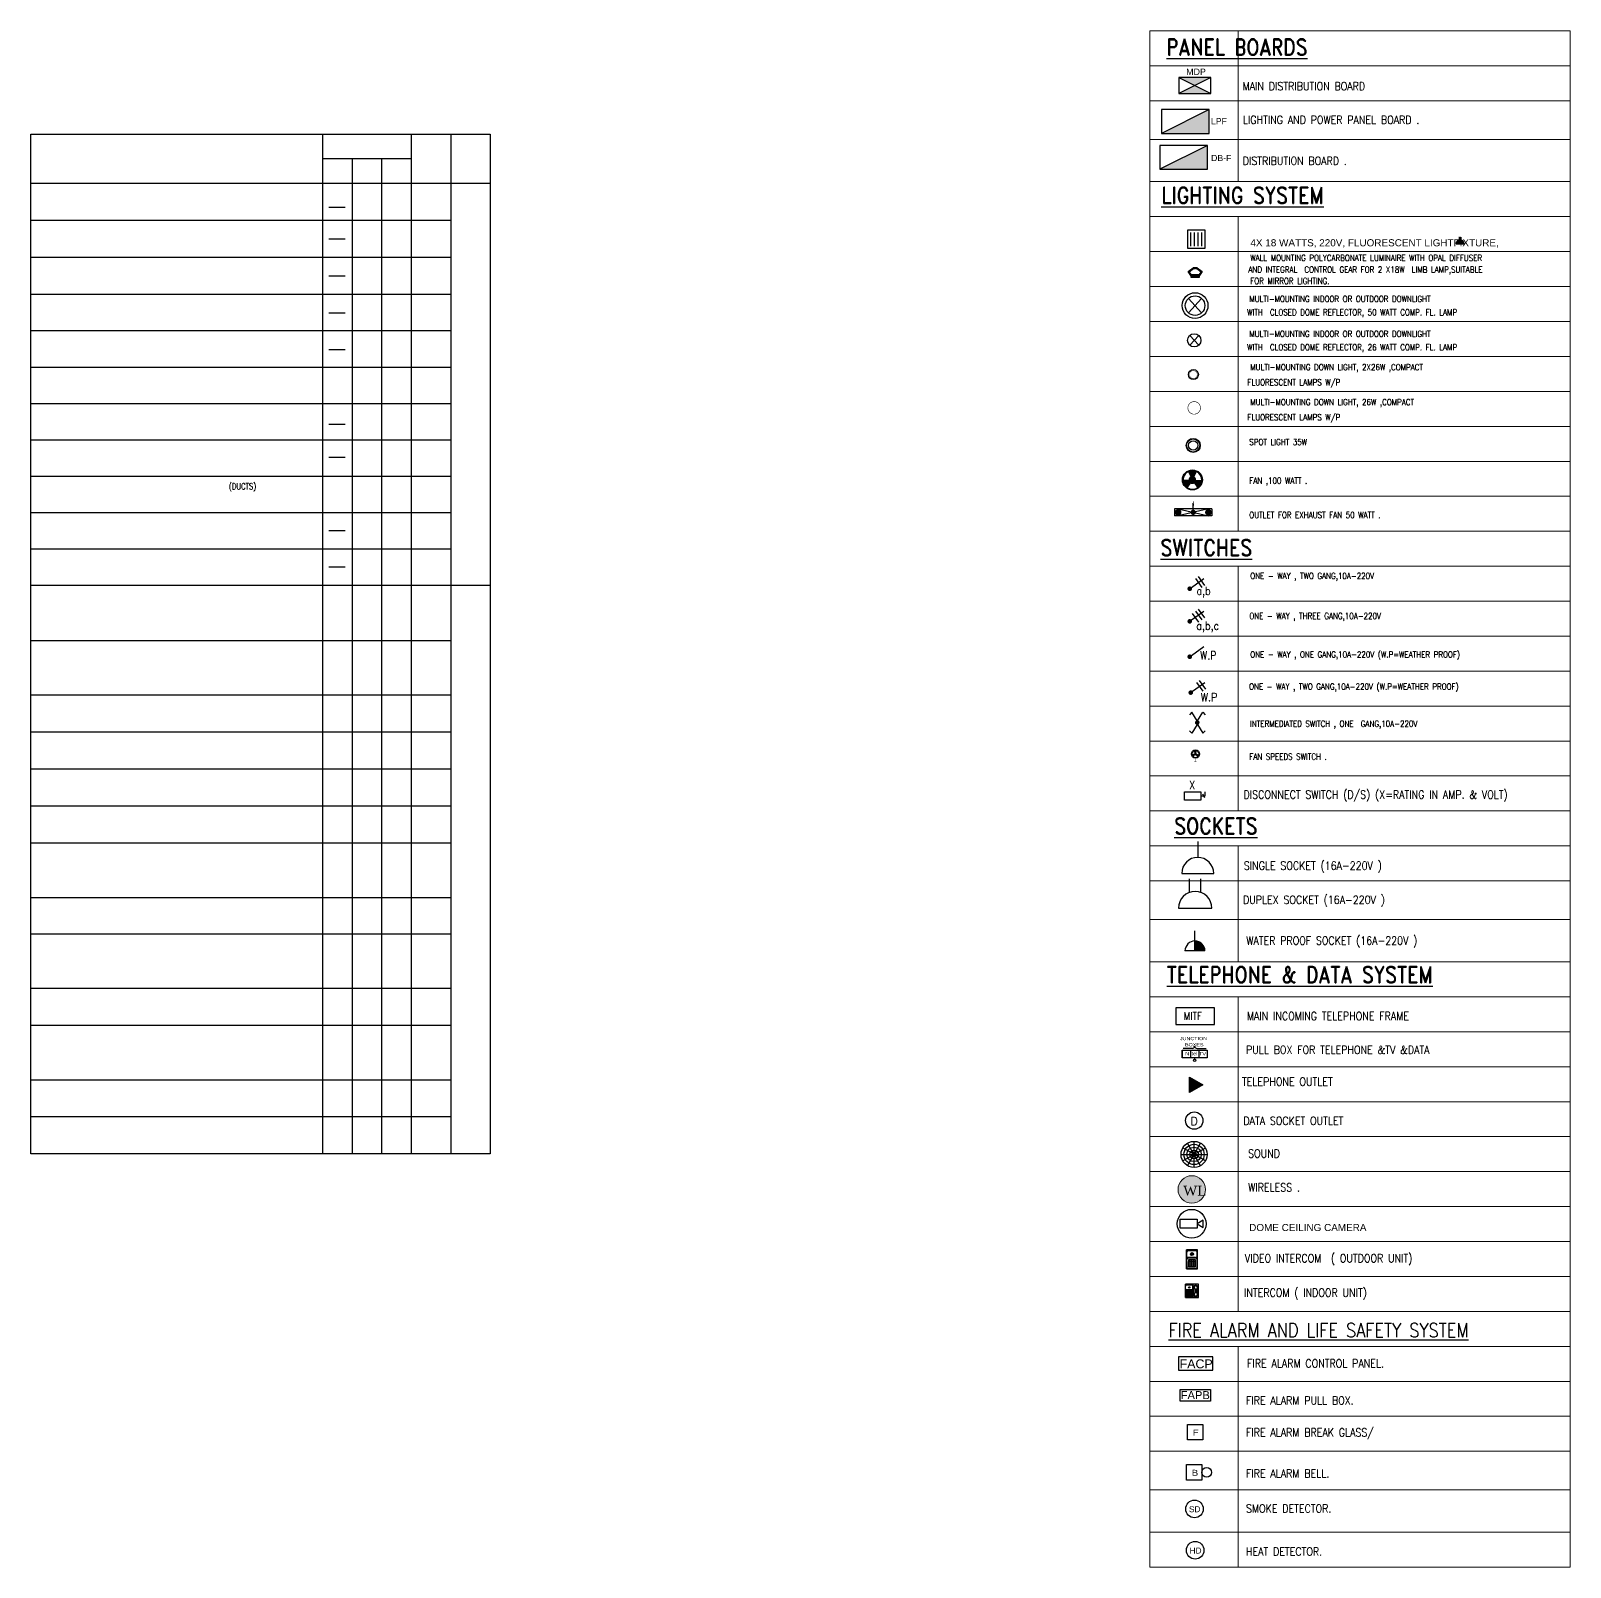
# Model space of a CAD drawing. Extents: x -1 to 151, y 0 to 83.
# Drawn here: x 99.5 to 151.3, y 31.6 to 83.4 of the extents above; entities that cross this region are included whole.
import ezdxf
from ezdxf.enums import TextEntityAlignment as Align

# ---------------------------------------------------------------- set-up
doc = ezdxf.new("R2010")
doc.units = 0
doc.header["$LTSCALE"] = 0.8
doc.header["$MEASUREMENT"] = 0
for name, pattern in [('00 Col & Axsis$0$DASHDOT', [1, 0.5, -0.25, 0, -0.25]), ('DASHED2', [0.15, 0.1, -0.05]), ('HIDDEN', [0.375, 0.25, -0.125]), ('HIDDEN2', [0.1875, 0.125, -0.0625])]:
    doc.linetypes.add(name, pattern=pattern)
doc.layers.get('0').update_dxf_attribs({"linetype": 'CONTINUOUS', "lineweight": 20})
for name, color, linetype in [('-BORDOUT', 3, 'CONTINUOUS'), ('2COL', 1, 'CONTINUOUS'), ('33', 50, 'CONTINUOUS'), ('3PC', 4, 'CONTINUOUS'), ('A-DIM', 1, 'CONTINUOUS'), ('CCTV', 3, 'CONTINUOUS'), ('DOOR-BELL', 4, 'CONTINUOUS'), ('E LIGHT', 4, 'CONTINUOUS'), ('E-COMM-WALL', 232, 'CONTINUOUS'), ('E-FIRE-PANL', 6, 'CONTINUOUS'), ('E-FIRE-WALL', 204, 'CONTINUOUS'), ('E-LITE-SWCH', 140, 'CONTINUOUS'), ('E-POWR-WALL', 232, 'CONTINUOUS'), ('E-TEXT', 140, 'CONTINUOUS'), ('E-TEXT1', 3, 'CONTINUOUS'), ('E-W-LIGHT', 3, 'CONTINUOUS'), ('elect.air condition', 172, 'CONTINUOUS'), ('elect.sound', 130, 'DASHED2'), ('EPOWER', 4, 'CONTINUOUS'), ('ETEXT', 2, 'CONTINUOUS'), ('FAS', 4, 'CONTINUOUS'), ('P', 3, 'HIDDEN'), ('POWER', 2, 'CONTINUOUS'), ('sec. dimension', 14, 'CONTINUOUS'), ('switch con.', 2, 'DASHED2'), ('TEL', 4, 'CONTINUOUS'), ('V-INTER', 4, 'CONTINUOUS')]:
    doc.layers.add(name, color=color, linetype=linetype)
for name, color, linetype, lineweight in [('00 Col & Axsis$0$1-AXIS', 2, '00 Col & Axsis$0$DASHDOT', 20), ('E-POWR-FTNG', 6, 'CONTINUOUS', 30), ('E_connection', 2, 'CONTINUOUS', 20), ('E_lighting', 5, 'CONTINUOUS', 25), ('T-TELE-FTNG', 116, 'CONTINUOUS', 20)]:
    doc.layers.add(name, color=color, linetype=linetype, lineweight=lineweight)
doc.layers.get('sec. dimension').off()
doc.styles.add('AUC-2-5', font='romans.shx', dxfattribs={"width": 0.85})
doc.styles.add('AUC-5-0', font='romand.shx', dxfattribs={"width": 0.85})
doc.styles.add('E-LIGHT-TYPE', font='simplex.shx')
doc.styles.add('ROMANC', font='romanc.shx')
doc.styles.add('ROMAND', font='romand', dxfattribs={"height": 0.08})
doc.styles.add('ROMANS', font='arial.ttf', dxfattribs={"width": 1.15, "height": 0.2})
doc.styles.get("Standard").update_dxf_attribs({"font": 'ITALICT.SHX', "height": 0.15})

# ---------------------------------------------------------------- blocks, each defined once
blk = doc.blocks.new('A$C6D873036')
at = {"layer": '2COL'}
for p, q in [((0, 57.275), (25.808, 57.275)), ((0, 0), (0, 57.275)), ((16.386, 57.275), (16.386, 0)), ((21.374, 57.275), (21.374, 0)), ((23.591, 57.275), (23.591, 0)), ((25.808, 57.275), (25.808, 0)), ((21.374, 55.889), (16.386, 55.889)), ((18.048, 55.889), (18.048, 0)), ((19.711, 55.889), (19.711, 0)), ((25.808, 54.503), (0, 54.503)), ((23.591, 52.432), (0, 52.432)), ((23.591, 50.353), (0, 50.353)), ((23.591, 48.275), (0, 48.275)), ((23.591, 46.226), (0, 46.226)), ((23.591, 44.177), (0, 44.177)), ((23.591, 42.129), (0, 42.129)), ((23.591, 40.089), (0, 40.089)), ((23.591, 38.049), (0, 38.049)), ((23.591, 36.009), (0, 36.009)), ((23.591, 33.969), (0, 33.969)), ((25.808, 31.929), (0, 31.929)), ((23.591, 31.929), (0, 31.929)), ((23.591, 28.807), (0, 28.807)), ((23.591, 25.772), (0, 25.772)), ((23.591, 23.693), (0, 23.693)), ((23.591, 21.615), (0, 21.615)), ((23.591, 19.536), (0, 19.536)), ((23.591, 17.458), (0, 17.458)), ((23.591, 14.379), (0, 14.379)), ((23.591, 12.339), (0, 12.339)), ((23.591, 9.28), (0, 9.28)), ((23.591, 7.21), (0, 7.21)), ((23.591, 4.14), (0, 4.14)), ((23.591, 2.07), (0, 2.07)), ((25.808, 0), (0, 0))]:
    blk.add_line(p, q, dxfattribs=at)
at = {"layer": '3PC', "color": 4}
for p, q in [((17.665, 53.157), (16.747, 53.157)), ((17.665, 51.368), (16.747, 51.368)), ((17.665, 49.289), (16.747, 49.289)), ((17.665, 47.211), (16.747, 47.211)), ((17.665, 45.162), (16.747, 45.162)), ((17.665, 40.966), (16.747, 40.966)), ((17.665, 39.116), (16.747, 39.116)), ((17.665, 35.002), (16.747, 35.002)), ((17.665, 32.962), (16.747, 32.962))]:
    blk.add_line(p, q, dxfattribs=at)
at = {"layer": '-BORDOUT', "style": 'ROMANC', "width": 0.8}
blk.add_text('(DUCTS)', height=0.35, dxfattribs=at).set_placement((11.13, 37.319))
blk = doc.blocks.new('RT')
at = {"layer": 'E LIGHT', "color": 4}
for p, q in [((2521.247, 739.05), (2521.408, 738.869)), ((2521.408, 739.05), (2521.247, 738.869))]:
    blk.add_line(p, q, dxfattribs=at)
blk.add_circle((2521.328, 738.96), 0.16, dxfattribs=at)
at = {"layer": 'E LIGHT', "color": 1}
blk.add_circle((2521.328, 738.96), 0.121, dxfattribs=at)
blk.add_circle((2521.328, 738.96), 0.121, dxfattribs=at)
blk.add_circle((2521.328, 738.96), 0.121, dxfattribs=at)
blk.add_circle((2521.328, 738.96), 0.121, dxfattribs=at)
blk = doc.blocks.new('H1')
at = {"layer": 'E LIGHT'}
h = blk.add_hatch(dxfattribs=at)
h.set_pattern_fill('DOTS', color=256, scale=0.189, angle=270, style=0)
h.set_pattern_definition([(270, (-186.485122, 87.888387), (0.0118125, -0.00590625), [0, -0.0118125])])
h.paths.add_polyline_path([(-0.054, 0.261), (0.056, 0.261), (0.198, 0.158), (0.123, 0.046), (-0.12, 0.046), (-0.195, 0.158)])
h.paths.add_polyline_path([(-0.048, 0.242), (0.05, 0.242), (0.175, 0.151), (0.109, 0.065), (-0.106, 0.065), (-0.173, 0.151)], flags=16)
h = blk.add_hatch(dxfattribs=at)
h.set_pattern_fill('ANSI31', color=256, scale=0.0945, angle=270, style=0)
h.set_pattern_definition([(315, (-186.485122, 87.888387), (0.00835269885, 0.00835269885), [])])
h.paths.add_polyline_path([(-0.123, 0.046), (-0.123, 0), (0.123, 0), (0.123, 0.046)])
at = {"layer": 'E LIGHT', "color": 2}
blk.add_line((-0.054, 0.261), (0.056, 0.261), dxfattribs=at)
at = {"layer": 'E LIGHT', "color": 3}
blk.add_line((-0.048, 0.242), (0.05, 0.242), dxfattribs=at)
at = {"layer": 'E LIGHT', "color": 2}
blk.add_lwpolyline([(-0.054, 0.261), (-0.195, 0.158), (-0.12, 0.046), (0.123, 0.046), (0.198, 0.158), (0.056, 0.261)], dxfattribs=at)
at = {"layer": 'E LIGHT', "color": 3}
blk.add_lwpolyline([(-0.048, 0.242), (-0.173, 0.151), (-0.106, 0.065), (0.109, 0.065), (0.175, 0.151), (0.05, 0.242)], dxfattribs=at)
at = {"layer": 'E LIGHT', "color": 1}
blk.add_lwpolyline([(0.123, 0.046), (0.123, 0), (-0.123, 0), (-0.123, 0.046)], close=True, dxfattribs=at)
blk = doc.blocks.new('A$C04705A48')
at = {"layer": 'E LIGHT', "color": 5, "const_width": 0.00689}
blk.add_lwpolyline([(0.18, 0.101, 1), (0.022, 0.101, 1)], format="xyb", close=True, dxfattribs=at)
at = {"layer": 'E LIGHT', "color": 4}
blk.add_circle((0.102, 0.102), 0.102, dxfattribs=at)
blk = doc.blocks.new('DB')
at = {"layer": 'EPOWER'}
blk.add_hatch(color=1, dxfattribs=at).paths.add_polyline_path([(0.47, 0.235), (-0.47, -0.235), (0.47, -0.235)])
for p, q in [((-0.47, 0.235), (-0.47, -0.235)), ((0.47, 0.235), (-0.47, 0.235)), ((0.47, -0.235), (0.47, 0.235)), ((-0.47, -0.235), (0.47, -0.235))]:
    blk.add_line(p, q, dxfattribs=at)
at = {"layer": 'EPOWER', "color": 1}
blk.add_line((0.47, 0.235), (-0.47, -0.235), dxfattribs=at)
blk = doc.blocks.new('MDB')
at = {"layer": 'EPOWER'}
h = blk.add_hatch(color=1, dxfattribs=at)
h.paths.add_polyline_path([(0, 0), (-0.47, -0.235), (0.47, -0.235)])
h.paths.add_polyline_path([(0.47, 0.235), (-0.47, 0.235), (0, 0)])
for p, q in [((0.47, 0.235), (-0.47, 0.235)), ((-0.47, 0.235), (-0.47, -0.235)), ((0.47, -0.235), (0.47, 0.235)), ((-0.47, -0.235), (0.47, -0.235))]:
    blk.add_line(p, q, dxfattribs=at)
at = {"layer": 'EPOWER', "color": 1}
for p, q in [((0.47, 0.235), (-0.47, -0.235)), ((-0.47, 0.235), (0.47, -0.235))]:
    blk.add_line(p, q, dxfattribs=at)
blk = doc.blocks.new('SPOT 2')
at = {"layer": 'E_lighting'}
for radius in [135, 126]:
    blk.add_circle((1376148, -409728), radius, dxfattribs=at)
at = {"layer": 'E_lighting', "color": 1}
blk.add_circle((1376148, -409728), 90, dxfattribs=at)
blk = doc.blocks.new('1W-2G')
at = {"ltscale": 850}
for p, q in [((22, 52), (171, 388)), ((-4, 286), (242, 179)), ((29, 361), (274, 254))]:
    blk.add_line(p, q, dxfattribs=at)
at = {"const_width": 56.3}
blk.add_lwpolyline([(-28, 0, 1), (28, 0, 1)], format="xyb", close=True, dxfattribs=at)
at = {"ltscale": 850, "style": 'E-LIGHT-TYPE'}
blk.add_attdef('CONNECT', (241, -82), '', height=200, dxfattribs=at)
blk = doc.blocks.new('1W-1G')
at = {"ltscale": 850}
blk.add_line((22, 52), (171, 388), dxfattribs=at)
at = {"const_width": 56.3}
blk.add_lwpolyline([(-28, 0, 1), (28, 0, 1)], format="xyb", close=True, dxfattribs=at)
at = {"ltscale": 850, "style": 'E-LIGHT-TYPE'}
blk.add_attdef('TYPE', (268, 81), '', height=200, dxfattribs=at)
blk = doc.blocks.new('sdv')
at = {"layer": 'E-LITE-SWCH', "ltscale": 850}
h = blk.add_hatch(color=256, dxfattribs=at)
edge = h.paths.add_edge_path()
edge.add_ellipse((0, 0), major_axis=(0.0301, -0.0301), ratio=1, start_angle=88.362, end_angle=268.362)
edge.add_ellipse((0, 0), major_axis=(0.0301, -0.0301), ratio=1, start_angle=268.362, end_angle=448.362)
for p, q in [((-0.13, 0.251), (-0.19, 0.193)), ((-0.006, 0.042), (-0.13, 0.251)), ((0.006, 0.042), (0.13, 0.251)), ((0.13, 0.251), (0.19, 0.193)), ((-0.13, -0.251), (-0.19, -0.193)), ((-0.006, -0.042), (-0.13, -0.251)), ((0.006, -0.042), (0.13, -0.251)), ((0.13, -0.251), (0.19, -0.193))]:
    blk.add_line(p, q, dxfattribs=at)
for start_param, end_param in [(1.542208, 4.683801), (4.683801, 7.825394)]:
    blk.add_ellipse((0, 0), major_axis=(0.0301, -0.0301), ratio=1, start_param=start_param, end_param=end_param, dxfattribs=at)
blk = doc.blocks.new('*X1425')
at = {"color": 0}
for p, q in [((38182, 41668), (38381, 41867)), ((38182, 41675), (38373, 41867)), ((38183, 41683), (38366, 41866)), ((38183, 41691), (38358, 41865)), ((38184, 41699), (38350, 41864)), ((38186, 41707), (38341, 41862)), ((38188, 41667), (38388, 41867)), ((38188, 41717), (38332, 41860)), ((38191, 41727), (38322, 41858)), ((38195, 41667), (38394, 41866)), ((38195, 41737), (38311, 41854)), ((38200, 41750), (38299, 41849)), ((38202, 41667), (38401, 41866)), ((38207, 41764), (38285, 41842)), ((38209, 41667), (38407, 41865)), ((38216, 41667), (38413, 41864)), ((38219, 41783), (38266, 41829)), ((38223, 41667), (38420, 41863)), ((38230, 41667), (38425, 41862)), ((38237, 41667), (38431, 41861)), ((38244, 41667), (38437, 41859)), ((38251, 41667), (38442, 41857)), ((38258, 41667), (38447, 41856)), ((38266, 41667), (38453, 41854)), ((38273, 41667), (38458, 41852)), ((38280, 41667), (38463, 41850)), ((38287, 41667), (38467, 41847)), ((38294, 41667), (38472, 41845)), ((38301, 41667), (38477, 41843)), ((38308, 41667), (38481, 41840)), ((38315, 41667), (38486, 41838)), ((38322, 41667), (38490, 41835)), ((38329, 41667), (38494, 41832)), ((38336, 41667), (38499, 41829)), ((38343, 41667), (38503, 41826)), ((38350, 41667), (38507, 41823)), ((38357, 41667), (38511, 41820)), ((38364, 41667), (38514, 41817)), ((38372, 41667), (38518, 41813)), ((38379, 41667), (38522, 41810)), ((38386, 41667), (38525, 41806)), ((38393, 41667), (38529, 41803)), ((38400, 41667), (38532, 41799)), ((38407, 41667), (38535, 41795)), ((38414, 41667), (38538, 41791)), ((38421, 41667), (38542, 41787)), ((38428, 41667), (38545, 41783)), ((38435, 41667), (38547, 41779)), ((38442, 41667), (38550, 41775)), ((38449, 41667), (38553, 41770)), ((38456, 41667), (38556, 41766)), ((38463, 41667), (38558, 41761)), ((38471, 41667), (38561, 41757)), ((38478, 41667), (38563, 41752)), ((38485, 41667), (38565, 41747)), ((38492, 41667), (38567, 41742)), ((38499, 41667), (38569, 41737)), ((38506, 41667), (38571, 41732)), ((38513, 41667), (38573, 41726)), ((38520, 41667), (38574, 41721)), ((38527, 41667), (38576, 41715)), ((38534, 41667), (38577, 41710)), ((38541, 41667), (38578, 41704)), ((38548, 41667), (38579, 41698)), ((38555, 41667), (38580, 41692)), ((38562, 41667), (38581, 41685)), ((38570, 41667), (38582, 41679)), ((38577, 41667), (38582, 41672))]:
    blk.add_line(p, q, dxfattribs=at)
blk = doc.blocks.new('tg56')
at = {"layer": 'E LIGHT', "color": 3, "ltscale": 0.001}
for p, q in [((117.172, 228.7), (116.574, 228.7)), ((116.574, 228.7), (116.574, 228.101)), ((117.172, 228.101), (117.172, 228.7)), ((116.574, 228.101), (117.172, 228.101))]:
    blk.add_line(p, q, dxfattribs=at)
at = {"layer": 'E LIGHT', "color": 3}
for p, q in [((116.693, 228.171), (116.693, 228.629)), ((116.813, 228.171), (116.813, 228.629)), ((116.933, 228.171), (116.933, 228.629)), ((117.052, 228.171), (117.052, 228.629))]:
    blk.add_line(p, q, dxfattribs=at)
blk = doc.blocks.new('elect. fan output with gnsh')
at = {"layer": 'elect.air condition'}
h = blk.add_hatch(color=256, dxfattribs=at)
h.paths.add_polyline_path([(62.545, -521.574, 1), (63.219, -521.574, 1)])
h.paths.add_polyline_path([(62.749, -521.29, -0.009232), (62.767, -521.282, -65.303634)], flags=16)
h.paths.add_polyline_path([(62.76, -521.312), (62.835, -521.474, 0.315299), (62.772, -521.584), (62.594, -521.599, -0.041516), (62.599, -521.599), (62.772, -521.584, -0.315299), (62.835, -521.474), (62.762, -521.317, -0.041516)], flags=0)
h.paths.add_polyline_path([(63.004, -521.312, -0.041516), (63.002, -521.317), (62.928, -521.474, -0.315299), (62.992, -521.584), (63.165, -521.599, -0.041516), (63.169, -521.599), (62.992, -521.584, 0.315299), (62.928, -521.474)], flags=0)
h.paths.add_polyline_path([(62.818, -521.665, 0.315299), (62.945, -521.665), (63.047, -521.811, -0.041516), (63.045, -521.807), (62.945, -521.665, -0.315299), (62.818, -521.665), (62.719, -521.807, -0.041516), (62.716, -521.811)], flags=0)
blk.add_hatch(color=256, dxfattribs=at).paths.add_polyline_path([(62.772, -521.584), (62.594, -521.599, 0.298511), (62.571, -521.621, 0.189773), (62.686, -521.82, 0.298511), (62.716, -521.811), (62.818, -521.665, 0.315299), (62.945, -521.665), (63.047, -521.811, 0.298511), (63.077, -521.82, 0.189773), (63.192, -521.621, 0.298511), (63.169, -521.599), (62.992, -521.584, 0.315299), (62.928, -521.474), (63.004, -521.312, 0.298511), (62.997, -521.282, 0.189773), (62.767, -521.282, 0.298511), (62.76, -521.312), (62.835, -521.474, 0.315299)])
for p, q in [((62.835, -521.474), (62.76, -521.312)), ((62.928, -521.474), (63.004, -521.312)), ((62.772, -521.584), (62.594, -521.599)), ((62.818, -521.665), (62.716, -521.811)), ((62.945, -521.665), (63.047, -521.811)), ((62.992, -521.584), (63.169, -521.599))]:
    blk.add_line(p, q, dxfattribs=at)
blk.add_circle((62.882, -521.574), 0.337, dxfattribs=at)
for centre, radius, start, end in [((62.882, -521.574), 0.314, 115, 111.4908), ((62.963, -521.764), 0.521, 112.1875, 114.3033), ((62.786, -521.303), 0.0285, 133.7615, 209.7546), ((62.882, -521.574), 0.11, 115, 185), ((62.882, -521.574), 0.11, 355, 65), ((62.977, -521.303), 0.0285, 330.2454, 46.2385), ((62.599, -521.627), 0.0285, 90.2454, 166.2385), ((62.694, -521.792), 0.0285, 253.7615, 329.7546), ((62.882, -521.574), 0.11, 235, 305), ((63.069, -521.792), 0.0285, 210.2454, 286.2385), ((63.165, -521.627), 0.0285, 13.7615, 89.7546)]:
    blk.add_arc(centre, radius, start, end, dxfattribs=at)
blk = doc.blocks.new('elect. fan box')
at = {"layer": 'elect.air condition'}
h = blk.add_hatch(color=256, dxfattribs=at)
h.paths.add_polyline_path([(63.023, -533.133, 1), (62.74, -533.133, 1)])
h.paths.add_polyline_path([(62.899, -533.151), (62.967, -533.222, -0.40192), (62.796, -533.222), (62.864, -533.151, 0.40192)], flags=16)
h.paths.add_polyline_path([(62.906, -533.139, 0.40192), (62.889, -533.109), (62.916, -533.014, -0.40192), (63.002, -533.162)], flags=16)
h.paths.add_polyline_path([(62.857, -533.139), (62.761, -533.162, -0.40192), (62.847, -533.014), (62.875, -533.109, 0.40192)], flags=16)
for p, q in [((62.857, -533.139), (62.761, -533.162)), ((62.864, -533.151), (62.796, -533.222)), ((62.875, -533.109), (62.847, -533.014)), ((62.889, -533.109), (62.916, -533.014)), ((62.899, -533.151), (62.967, -533.222)), ((62.906, -533.139), (63.002, -533.162))]:
    blk.add_line(p, q, dxfattribs=at)
at = {"layer": 'elect.air condition', "linetype": 'Continuous', "ltscale": 0.02, "const_width": 0.01}
for points in [[(62.836, -533.405), (62.92, -533.405)], [(62.881, -533.267), (62.882, -533.405)]]:
    blk.add_lwpolyline(points, dxfattribs=at)
at = {"layer": 'elect.air condition'}
blk.add_circle((62.882, -533.133), 0.141, dxfattribs=at)
for radius, start, end in [(0.124, 106.2076, 193.7924), (0.025, 106.2076, 193.7924), (0.025, 226.2076, 313.7924), (0.025, 346.2076, 73.7924), (0.124, 346.2076, 73.7924), (0.124, 226.2076, 313.7924)]:
    blk.add_arc((62.882, -533.133), radius, start, end, dxfattribs=at)
blk = doc.blocks.new('FN2')
at = {"layer": 'E-W-LIGHT', "color": 0}
for p, q in [((-300, 55), (-300, -55)), ((300, 55), (-300, 55)), ((-242, 55), (242, -55)), ((242, 55), (-242, -55)), ((0, -57), (0, 149)), ((300, 55), (300, -55)), ((300, -55), (-300, -55))]:
    blk.add_line(p, q, dxfattribs=at)
for points, const_width in [([(-216, 0, -1), (-269, 0, -1)], 53.1), ([(-21, 0, 1), (21, 0, 1)], 42.5), ([(216, 0, 1), (269, 0, 1)], 53.1)]:
    blk.add_lwpolyline(points, format="xyb", close=True, dxfattribs=dict(at, const_width=const_width))
blk.add_lwpolyline([(0, 192, 0, 29.5, 0), (0, 106, 29.5, 29.5, 0)], format="xyseb", dxfattribs=at)
blk = doc.blocks.new('DS')
at = {"layer": 'E-POWR-FTNG', "ltscale": 850}
for p, q in [((-2.5, 0), (-2.5, 2.5)), ((-2.5, 2.5), (2.5, 2.5)), ((2.5, 0), (-2.5, 0)), ((2.5, 2.5), (2.5, 0)), ((2.5, 1.25), (3.84, 1.25)), ((3.84, 1.25), (3.84, 2.5))]:
    blk.add_line(p, q, dxfattribs=at)
at = {"layer": 'E-POWR-FTNG'}
blk.add_line((3.76, 0.66), (3.05, 1.84), dxfattribs=at)
blk = doc.blocks.new('DPD')
at = {"layer": 'E-POWR-FTNG', "ltscale": 850}
for p, q in [((-3.06, 8.46), (-3.06, 15.75)), ((3.06, 8.46), (3.06, 15.75)), ((-9, 0), (9, 0))]:
    blk.add_line(p, q, dxfattribs=at)
blk.add_arc((0, 0), 9, 0, 180, dxfattribs=at)
blk = doc.blocks.new('d')
at = {"layer": 'P', "color": 6, "linetype": 'Continuous'}
for p, q in [((-1196.094, -860.897), (-1196.094, -860.321)), ((-1195.808, -860.897), (-1196.381, -860.897)), ((-1195.975, -860.636), (-1196.094, -860.636)), ((-1195.933, -860.66), (-1196.094, -860.66)), ((-1195.898, -860.688), (-1196.094, -860.688)), ((-1195.875, -860.712), (-1196.094, -860.712)), ((-1195.854, -860.74), (-1196.094, -860.74)), ((-1195.84, -860.764), (-1196.094, -860.764)), ((-1195.828, -860.792), (-1196.094, -860.792)), ((-1195.819, -860.816), (-1196.094, -860.816)), ((-1195.808, -860.845), (-1196.094, -860.845)), ((-1195.808, -860.868), (-1196.094, -860.868)), ((-1196.087, -860.894), (-1196.087, -860.894))]:
    blk.add_line(p, q, dxfattribs=at)
blk.add_arc((-1196.094, -860.897), 0.286, 0, 180, dxfattribs=at)
blk = doc.blocks.new('junction boxs')
at = {"layer": 'EPOWER', "color": 1}
for points in [[(-0.08, 0.056), (-0.398, 0.056)], [(0.082, 0.058), (0.401, 0.058)]]:
    blk.add_lwpolyline(points, dxfattribs=at)
for centre, start, end in [((-0.081, 0.137), 270.5845, 0.5845), ((0.081, 0.139), 180.5845, 270.5845)]:
    blk.add_arc(centre, 0.081, start, end, dxfattribs=at)
at = {"layer": 'TEL'}
for p, q in [((-0.429, 0.003), (-0.428, -0.265)), ((-0.429, 0.002), (-0.428, -0.266))]:
    blk.add_line(p, q, dxfattribs=at)
blk.add_lwpolyline([(-0.429, 0), (0.429, 0), (0.429, -0.266), (-0.429, -0.266)], close=True, dxfattribs=at)
for points in [[(-0.141, 0), (-0.141, -0.266)], [(0.144, 0), (0.144, -0.266)]]:
    blk.add_lwpolyline(points, dxfattribs=at)
blk = doc.blocks.new('TO5_17')
at = {"layer": 'E-FIRE-WALL', "color": 1}
blk.add_lwpolyline([(0.155, 0.318), (0, 0.05), (-0.154, 0.318)], close=True, dxfattribs=at)
blk.add_solid([(0, 0.05), (-0.154, 0.318), (0.155, 0.318)], dxfattribs=at)
blk = doc.blocks.new('SO1_6')
blk.add_line((0, 1.2), (0, 0.6))
at = {"flags": 128}
blk.add_lwpolyline([(-0.6, 0), (0.6, 0), (0.6, 0, 1), (-0.6, 0)], format="xyb", close=True, dxfattribs=at)
blk = doc.blocks.new('elect. speaker output')
at = {"layer": 'elect.sound', "linetype": 'Continuous'}
for p, q in [((221.162, 1142.448), (219.792, 1143.239)), ((219.792, 1142.448), (221.162, 1143.239)), ((220.082, 1142.159), (220.873, 1143.529)), ((220.873, 1142.159), (220.082, 1143.529)), ((220.477, 1142.053), (220.477, 1143.635)), ((219.687, 1142.844), (221.268, 1142.844))]:
    blk.add_line(p, q, dxfattribs=at)
for radius in [0.791, 0.615, 0.439, 0.264, 0.0879]:
    blk.add_circle((220.477, 1142.844), radius, dxfattribs=at)
blk = doc.blocks.new('vfgftrrrrr')
at = {"lineweight": 9, "ltscale": 8}
h = blk.add_hatch(color=5, dxfattribs=at)
h.paths.add_polyline_path([(445.423, 558.351, 1), (445.888, 558.351, 1)])
h.paths.add_polyline_path([(445.458, 558.506), (445.931, 558.506), (445.931, 558.172), (445.458, 558.172)], flags=9)
at = {"color": 5, "lineweight": 9, "ltscale": 8}
blk.add_circle((445.655, 558.351), 0.232, dxfattribs=at)
at = {"color": 5, "linetype": 'Continuous', "lineweight": 9, "ltscale": 8, "insert": (445.511, 558.413), "char_height": 0.16515, "attachment_point": 1}
blk.add_mtext('{\\fTimes New Roman|b0|i0|c0|p18;WL}', dxfattribs=at)
blk = doc.blocks.new('DOME CAMERA')
at = {"layer": 'CCTV', "color": 6}
for points in [[(-0.236, 0.092), (0.11, 0.092), (0.11, -0.092), (-0.236, -0.092)], [(0.11, 0), (0.236, -0.073), (0.236, 0.073)]]:
    blk.add_lwpolyline(points, close=True, dxfattribs=at)
at = {"layer": 'CCTV', "color": 4}
blk.add_circle((0, 0), 0.293, dxfattribs=at)
blk = doc.blocks.new('A$C4E7D3662')
at = {"layer": 'EPOWER'}
blk.add_hatch(color=1, dxfattribs=at).paths.add_polyline_path([(0.179, 0.074, 1), (0.179, 0.05, 1)])
for p, q in [((0, 0.258), (0, 0)), ((0.253, 0.258), (0, 0.258)), ((0, 0), (0.253, 0)), ((0.111, 0.087), (0.111, 0.038)), ((0.131, 0.107), (0.229, 0.107)), ((0.131, 0.017), (0.229, 0.017)), ((0.249, 0.087), (0.249, 0.038)), ((0.253, 0.258), (0.253, 0))]:
    blk.add_line(p, q, dxfattribs=at)
at = {"layer": 'EPOWER', "color": 1}
for p, q in [((0.012, 0.199), (0.012, 0.062)), ((0.041, 0.083), (0.041, 0.175)), ((0.065, 0.083), (0.065, 0.174)), ((0.094, 0.199), (0.094, 0.062))]:
    blk.add_line(p, q, dxfattribs=at)
at = {"layer": 'EPOWER', "color": 3}
blk.add_line((0.106, 0.258), (0.106, 0), dxfattribs=at)
at = {"layer": 'EPOWER', "color": 2}
for p, q in [((0.111, 0.229), (0.249, 0.229)), ((0.111, 0.229), (0.111, 0.138)), ((0.111, 0.206), (0.249, 0.206)), ((0.111, 0.184), (0.249, 0.184)), ((0.111, 0.161), (0.249, 0.161)), ((0.111, 0.138), (0.249, 0.138)), ((0.131, 0.252), (0.228, 0.252)), ((0.131, 0.115), (0.228, 0.115)), ((0.134, 0.252), (0.134, 0.115)), ((0.157, 0.252), (0.157, 0.115)), ((0.18, 0.252), (0.18, 0.115)), ((0.203, 0.252), (0.203, 0.115)), ((0.226, 0.252), (0.226, 0.115)), ((0.249, 0.232), (0.249, 0.135))]:
    blk.add_line(p, q, dxfattribs=at)
at = {"layer": 'EPOWER', "color": 1}
blk.add_circle((0.179, 0.062), 0.012, dxfattribs=at)
for centre, radius, start, end in [((0.053, 0.199), 0.0411, 0, 180), ((0.053, 0.062), 0.0411, 180, 0), ((0.053, 0.199), 0.0338, 291.0237, 248.9763), ((0.053, 0.062), 0.0338, 111.0237, 68.9763)]:
    blk.add_arc(centre, radius, start, end, dxfattribs=at)
at = {"layer": 'EPOWER', "color": 2}
for centre, radius, start, end in [((0.131, 0.232), 0.0204, 90.3226, 187.2429), ((0.131, 0.135), 0.0201, 180, 270), ((0.228, 0.232), 0.0201, 0, 90), ((0.228, 0.135), 0.0201, 270, 0)]:
    blk.add_arc(centre, radius, start, end, dxfattribs=at)
at = {"layer": 'EPOWER'}
for centre, start, end in [((0.131, 0.087), 90, 180), ((0.131, 0.038), 180, 270), ((0.229, 0.087), 0, 90), ((0.229, 0.038), 270, 0)]:
    blk.add_arc(centre, 0.0201, start, end, dxfattribs=at)
blk = doc.blocks.new('A$C39793DBE')
at = {"layer": 'EPOWER'}
blk.add_hatch(color=256, dxfattribs=at).paths.add_polyline_path([(0.191, 0.473, 1), (0.191, 0.535, 1)])
for p, q in [((0.38, 0.649), (0, 0.649)), ((0, 0), (0, 0.649)), ((0, 0.649), (0, 0)), ((0.011, 0.44), (0.011, 0.568)), ((0.315, 0.619), (0.062, 0.619)), ((0.367, 0.44), (0.367, 0.568)), ((0.38, 0), (0.38, 0.649)), ((0.013, 0.066), (0.013, 0.317)), ((0.315, 0.388), (0.062, 0.388)), ((0.315, 0.369), (0.064, 0.369)), ((0.315, 0.015), (0.064, 0.015)), ((0.308, 0.31), (0.072, 0.31)), ((0.072, 0.31), (0.072, 0.251)), ((0.308, 0.251), (0.072, 0.251)), ((0.072, 0.074), (0.072, 0.251)), ((0.308, 0.192), (0.072, 0.192)), ((0.308, 0.133), (0.072, 0.133)), ((0.308, 0.074), (0.072, 0.074)), ((0.131, 0.074), (0.131, 0.31)), ((0.19, 0.074), (0.19, 0.31)), ((0.249, 0.074), (0.249, 0.31)), ((0.308, 0.074), (0.308, 0.31)), ((0.367, 0.066), (0.367, 0.317)), ((0, 0), (0.38, 0))]:
    blk.add_line(p, q, dxfattribs=at)
for radius in [0.0492, 0.0308]:
    blk.add_circle((0.191, 0.504), radius, dxfattribs=at)
for centre, start, end in [((0.062, 0.568), 90, 180), ((0.315, 0.568), 0, 90), ((0.062, 0.44), 180, 270), ((0.064, 0.317), 90, 180), ((0.064, 0.066), 180, 270), ((0.315, 0.44), 270, 0), ((0.315, 0.317), 0, 90), ((0.315, 0.066), 270, 0)]:
    blk.add_arc(centre, 0.0518, start, end, dxfattribs=at)

msp = doc.modelspace()

# ---------------------------------------------------------------- linework, layer by layer
at = {"layer": 'DOOR-BELL'}
msp.add_circle((138.667, 46.696), 0.293, dxfattribs=at)
at = {"layer": 'E LIGHT', "color": 4}
for p, q in [((138.518, 73.158), (138.816, 72.823)), ((138.816, 73.158), (138.518, 72.823))]:
    msp.add_line(p, q, dxfattribs=at)
at = {"layer": 'E LIGHT', "color": 5, "const_width": 0.0185}
msp.add_lwpolyline([(138.876, 70.714, 1), (138.452, 70.714, 1)], format="xyb", close=True, dxfattribs=at)
at = {"layer": 'E LIGHT', "color": 1}
msp.add_circle((138.667, 72.991), 0.224, dxfattribs=at)
msp.add_circle((138.667, 72.991), 0.224, dxfattribs=at)
msp.add_circle((138.667, 72.991), 0.224, dxfattribs=at)
msp.add_circle((138.667, 72.991), 0.224, dxfattribs=at)
at = {"layer": 'E-FIRE-WALL', "color": 1}
msp.add_lwpolyline([(139.354, 49.933), (139.354, 50.501), (138.043, 50.501), (138.043, 49.933)], close=True, dxfattribs=at)
at = {"layer": 'E-LITE-SWCH'}
msp.add_line((138.824, 63.492), (138.604, 63.789), dxfattribs=at)
at = {"layer": 'E-POWR-FTNG', "color": 1}
for p, q in [((147.586, 76.465), (147.67, 76.457)), ((147.586, 76.439), (147.67, 76.431)), ((147.586, 76.412), (147.67, 76.404)), ((147.628, 76.378), (147.628, 76.477)), ((147.496, 76.245), (147.761, 76.245))]:
    msp.add_line(p, q, dxfattribs=at)
msp.add_arc((147.628, 76.245), 0.133, 0, 180, dxfattribs=at)
at = {"layer": 'E_connection', "color": 3}
for p, q in [((137.168, 83.423), (137.168, 57.13)), ((137.168, 83.423), (151.339, 83.423)), ((140.149, 83.423), (140.149, 78.339)), ((151.339, 83.423), (151.339, 57.13)), ((137.168, 82.245), (151.339, 82.245)), ((137.168, 81.067), (151.339, 81.067)), ((137.168, 79.763), (151.339, 79.763)), ((137.168, 78.339), (151.339, 78.339)), ((137.168, 78.339), (151.339, 78.339)), ((137.168, 77.16), (151.339, 77.16)), ((140.149, 77.16), (140.149, 66.556)), ((137.168, 75.982), (151.339, 75.982)), ((137.168, 74.804), (151.339, 74.804)), ((137.168, 73.626), (151.339, 73.626)), ((137.168, 73.626), (151.339, 73.626)), ((137.168, 72.447), (151.339, 72.447)), ((137.168, 71.269), (151.339, 71.269)), ((137.168, 71.269), (151.339, 71.269)), ((137.168, 71.269), (151.339, 71.269)), ((137.168, 70.091), (151.339, 70.091)), ((137.168, 68.913), (151.339, 68.913)), ((137.168, 67.734), (151.339, 67.734)), ((137.168, 66.556), (151.339, 66.556)), ((137.168, 65.378), (151.339, 65.378)), ((140.149, 65.378), (140.149, 57.13)), ((137.168, 64.2), (151.339, 64.2)), ((137.168, 63.022), (151.339, 63.022)), ((137.168, 61.843), (151.339, 61.843)), ((137.168, 60.665), (151.339, 60.665)), ((137.168, 59.487), (151.339, 59.487)), ((137.168, 58.309), (151.339, 58.309)), ((137.168, 57.13), (151.339, 57.13)), ((137.168, 57.13), (137.168, 40.263)), ((151.339, 57.13), (151.339, 40.263)), ((137.168, 55.952), (151.339, 55.952)), ((140.149, 55.952), (140.149, 52.046)), ((137.168, 54.774), (151.339, 54.774)), ((137.168, 53.47), (151.339, 53.47)), ((137.168, 52.046), (151.339, 52.046)), ((137.168, 52.046), (151.339, 52.046)), ((137.168, 50.867), (151.339, 50.867)), ((137.168, 50.867), (151.339, 50.867)), ((140.149, 50.867), (140.149, 40.263)), ((137.168, 49.689), (151.339, 49.689)), ((137.168, 48.511), (151.339, 48.511)), ((137.168, 47.333), (151.339, 47.333)), ((137.168, 47.333), (151.339, 47.333)), ((137.168, 46.154), (151.339, 46.154)), ((137.168, 44.976), (151.339, 44.976)), ((137.168, 44.976), (151.339, 44.976)), ((137.168, 44.976), (151.339, 44.976)), ((137.168, 43.798), (151.339, 43.798)), ((137.168, 42.62), (151.339, 42.62)), ((137.168, 41.442), (151.339, 41.442)), ((137.168, 40.263), (151.339, 40.263)), ((137.168, 40.263), (137.168, 31.644)), ((151.339, 40.263), (151.339, 31.644)), ((137.168, 39.085), (151.339, 39.085)), ((140.149, 39.085), (140.149, 31.644)), ((137.168, 37.907), (151.339, 37.907)), ((137.168, 37.907), (151.339, 37.907)), ((137.168, 36.729), (151.339, 36.729)), ((137.168, 35.55), (151.339, 35.55)), ((137.168, 34.247), (151.339, 34.247)), ((137.168, 32.822), (151.339, 32.822)), ((137.168, 32.822), (151.339, 32.822)), ((137.168, 31.644), (151.339, 31.644)), ((137.168, 31.644), (151.339, 31.644))]:
    msp.add_line(p, q, dxfattribs=at)
at = {"layer": 'FAS'}
for p, q in [((139.295, 38.729), (138.136, 38.729)), ((138.136, 38.729), (138.136, 38.289)), ((139.295, 38.289), (139.295, 38.729)), ((138.136, 38.289), (139.295, 38.289))]:
    msp.add_line(p, q, dxfattribs=at)
for points in [[(138.187, 37.632), (139.21, 37.632), (139.21, 37.238), (138.187, 37.238)], [(138.442, 36.458), (138.955, 36.458), (138.955, 35.935), (138.442, 35.935)], [(138.409, 35.103), (138.923, 35.103), (138.923, 34.579), (138.409, 34.579)]]:
    msp.add_lwpolyline(points, close=True, dxfattribs=at)
for centre, radius in [((139.087, 34.841), 0.164), ((138.676, 33.607), 0.297), ((138.698, 32.215), 0.297)]:
    msp.add_circle(centre, radius, dxfattribs=at)
at = {"layer": 'TEL'}
msp.add_line((138.68, 48.812), (138.68, 48.77), dxfattribs=at)
msp.add_circle((138.679, 48.727), 0.0425, dxfattribs=at)

# ---------------------------------------------------------------- block references
at = {"xscale": 1.006400000000212, "yscale": 1.006400000000212, "zscale": 1.006400000000212}
msp.add_blockref('tg56', (21.117, -153.463), dxfattribs=at)
at = {"color": 5, "linetype": 'Continuous', "lineweight": 9, "xscale": 1.999999999999885, "yscale": 1.999999999999885, "zscale": 1.999999999999885, "rotation": 359.9275994564734}
msp.add_blockref('vfgftrrrrr', (-754.136, -1071.201), dxfattribs=at)
at = {"layer": '00 Col & Axsis$0$1-AXIS', "color": 4, "linetype": 'HIDDEN', "lineweight": 9, "ltscale": 8, "xscale": 0.5555555555556566, "yscale": 0.5555555555556566, "zscale": 0.5555555555556566}
msp.add_blockref('elect. speaker output', (16.173, -589.358), dxfattribs=at)
at = {"layer": '33', "xscale": 0.002099999999700231, "yscale": 0.002099999999700231, "zscale": 0.002099999999700231}
msp.add_blockref('FN2', (138.634, 67.194), dxfattribs=at)
at = {"layer": 'A-DIM', "color": 3, "xscale": 1.637723150024613, "yscale": 1.637723150024613, "zscale": 1.637723150024613}
msp.add_blockref('A$C04705A48', (138.472, 71.671), dxfattribs=at)
at = {"layer": 'CCTV', "color": 4, "xscale": 1.66055999999935, "yscale": 1.66055999999935, "zscale": 1.66055999999935}
msp.add_blockref('DOME CAMERA', (138.58, 43.218), dxfattribs=at)
at = {"layer": 'E LIGHT', "linetype": 'Continuous', "xscale": -1.182699430682283, "yscale": 1.182699430682078, "zscale": 1.18269943068201, "rotation": 0.1020155958691849}
msp.add_blockref('H1', (138.7, 75.123), dxfattribs=at)
at = {"layer": 'E-COMM-WALL', "xscale": 0.1101242065433325, "yscale": 0.1101242065433325, "zscale": 0.1101242065433325}
msp.add_blockref('DS', (138.615, 57.498), dxfattribs=at)
at = {"layer": 'E-FIRE-PANL', "xscale": 1.392187499999636, "yscale": 1.392187499999636, "zscale": 1.392187499999636}
msp.add_blockref('sdv', (138.77, 60.105), dxfattribs=at)
at = {"layer": 'E-LITE-SWCH', "xscale": 0.001376497518708626, "yscale": 0.001376497518708626, "zscale": 0.001376497518708626, "rotation": 329.9999999437175}
for name, p in [('1W-2G', (138.515, 64.62)), ('1W-2G', (138.515, 63.521)), ('1W-1G', (138.515, 62.328)), ('1W-2G', (138.549, 61.119))]:
    msp.add_blockref(name, p, dxfattribs=at)
at = {"layer": 'E-POWR-FTNG', "color": 1, "xscale": 0.0006626114263781346, "yscale": 0.0006626114263781346, "zscale": 0.0006626114263781346}
msp.add_blockref('*X1425', (122.196, 48.636), dxfattribs=at)
at = {"layer": 'E-POWR-FTNG', "ltscale": 0.1, "xscale": 0.8986135253908287, "yscale": 0.8986135253908287, "zscale": 0.8986135253908287}
msp.add_blockref('SO1_6', (138.784, 55.026), dxfattribs=at)
at = {"layer": 'E-POWR-WALL', "xscale": 0.06290294677728525, "yscale": 0.06290294677728525, "zscale": 0.06290294677728525}
msp.add_blockref('DPD', (138.698, 53.853), dxfattribs=at)
at = {"layer": 'E_lighting', "xscale": 0.001760000026479247, "yscale": 0.001760000026479247, "zscale": 0.001760000026479247, "rotation": 180}
msp.add_blockref('SPOT 2', (2560.653, -651.672), dxfattribs=at)
at = {"layer": 'elect.air condition'}
msp.add_blockref('elect. fan output with gnsh', (75.723, 589.862), dxfattribs=at)
at = {"layer": 'elect.air condition', "xscale": 0.9810182250039361, "yscale": 0.9810182250039361, "zscale": 0.9810182250039361}
msp.add_blockref('elect. fan box', (77.02, 582.065), dxfattribs=at)
at = {"layer": 'EPOWER', "color": 2, "linetype": 'HIDDEN2', "xscale": 1.136375856041923, "yscale": 1.136375856041923, "zscale": 1.136375856041923}
msp.add_blockref('MDB', (138.687, 81.579), dxfattribs=at)
at = {"layer": 'EPOWER'}
for name, p, xscale, yscale, zscale in [('DB', (138.366, 80.367), 1.704563784061975, 1.704563784061975, 1.704563784061975), ('DB', (138.313, 79.161), 1.704563784061975, 1.704563784061975, 1.704563784061975), ('A$C39793DBE', (138.401, 41.696), 0.9929084041395981, 0.9929084041395981, 0.9929084041395981)]:
    msp.add_blockref(name, p, dxfattribs=dict(at, xscale=xscale, yscale=yscale, zscale=zscale))
at = {"layer": 'ETEXT', "xscale": 2.713807327333598, "yscale": 2.713807327333598, "zscale": 2.713807327333598}
msp.add_blockref('RT', (-6703.704, -1931.233), dxfattribs=at)
at = {"layer": 'sec. dimension', "xscale": 0.6, "yscale": 0.6, "zscale": 0.6}
msp.add_blockref('A$C6D873036', (99.451, 45.575), dxfattribs=at)
at = {"layer": 'switch con.', "xscale": 1.174658203124636, "yscale": 1.174658203124636, "zscale": 1.174658203124636}
msp.add_blockref('d', (1543.692, 1063.673), dxfattribs=at)
at = {"layer": 'T-TELE-FTNG', "ltscale": 0.1, "extrusion": (0, 0, -1), "xscale": -1.670624999999745, "yscale": 1.670624999999745, "zscale": 1.670625, "rotation": 270}
msp.add_blockref('TO5_17', (-139.04, 47.902), dxfattribs=at)
at = {"layer": 'TEL', "xscale": 0.9745312500352091, "yscale": 0.9745312500352091, "zscale": 0.9745312500352091, "rotation": 359.9923504337953}
msp.add_blockref('junction boxs', (138.68, 49.071), dxfattribs=at)
at = {"layer": 'V-INTER', "xscale": 1.760385469440735, "yscale": 1.760385469440735, "zscale": 1.760385469440735, "rotation": 180}
msp.add_blockref('A$C4E7D3662', (138.813, 41.183), dxfattribs=at)

# ---------------------------------------------------------------- texts
at = {"layer": 'DOOR-BELL', "color": 1, "style": 'ROMAND'}
msp.add_text('D', height=0.271, dxfattribs=at).set_placement((138.544, 46.542))
at = {"layer": 'E-FIRE-WALL', "color": 1, "style": 'AUC-2-5', "width": 0.85}
msp.add_text('MITF', height=0.256, dxfattribs=at).set_placement((138.31, 50.091))
at = {"layer": 'E-LITE-SWCH', "style": 'AUC-2-5', "width": 0.85}
for s, p in [('a,b', (138.743, 64.409)), ('a,b,c', (138.74, 63.238)), ('W.P', (138.864, 62.236)), ('W.P', (138.89, 60.825))]:
    msp.add_text(s, height=0.2753, rotation=0, dxfattribs=at).set_placement(p)
at = {"layer": 'E-TEXT', "color": 1, "style": 'AUC-5-0', "width": 0.85}
for s, height, p in [('%%UPANEL BOARDS', 0.55062, (137.735, 82.597)), ('%%ULIGHTING SYSTEM', 0.55062, (137.556, 77.603)), ('%%USOCKETS', 0.5506, (137.993, 56.35)), ('%%UTELEPHONE & DATA SYSTEM', 0.55062, (137.741, 51.338)), ('%%UFIRE ALARM AND LIFE SAFETY SYSTEM', 0.46803, (137.8, 39.4))]:
    msp.add_text(s, height=height, rotation=0, dxfattribs=at).set_placement(p)
at = {"layer": 'E-TEXT', "color": 1, "ltscale": 850, "width": 0.85}
for s, height, rotation, style, p in [('MAIN DISTRIBUTION BOARD', 0.27531, 360, 'AUC-2-5', (140.295, 81.417)), ('LIGHTING AND POWER PANEL BOARD .', 0.27531, 360, 'AUC-2-5', (140.305, 80.284)), ('DISTRIBUTION BOARD .', 0.27531, 360, 'AUC-2-5', (140.299, 78.902)), ('WALL MOUNTING POLYCARBONATE LUMINAIRE WITH OPAL DIFFUSER', 0.20648, 360, 'AUC-2-5', (140.555, 75.666)), (' AND INTEGRAL  CONTROL GEAR FOR 2 X18W  LIMB LAMP,SUITABLE ', 0.20648, 360, 'AUC-2-5', (140.372, 75.273)), ('FOR MIRROR LIGHTING.', 0.20648, 360, 'AUC-2-5', (140.555, 74.886)), ('MULTI-MOUNTING INDOOR OR OUTDOOR DOWNLIGHT ', 0.20648, 360, 'AUC-2-5', (140.525, 74.284)), (' WITH  CLOSED DOME REFLECTOR, 50 WATT COMP. FL. LAMP', 0.20648, 360, 'AUC-2-5', (140.33, 73.833)), ('MULTI-MOUNTING INDOOR OR OUTDOOR DOWNLIGHT ', 0.20648, 360, 'AUC-2-5', (140.525, 73.106)), (' WITH  CLOSED DOME REFLECTOR, 26 WATT COMP. FL. LAMP', 0.20648, 360, 'AUC-2-5', (140.33, 72.655)), ('MULTI-MOUNTING DOWN LIGHT, 2X26W ,COMPACT', 0.20648, 360, 'AUC-2-5', (140.555, 71.983)), (' FLUORESCENT LAMPS W/P  ', 0.20648, 360, 'AUC-2-5', (140.339, 71.474)), ('MULTI-MOUNTING DOWN LIGHT, 26W ,COMPACT', 0.20648, 360, 'AUC-2-5', (140.555, 70.805)), (' FLUORESCENT LAMPS W/P  ', 0.20648, 360, 'AUC-2-5', (140.339, 70.296)), ('SPOT LIGHT 35W', 0.20648, 360, 'AUC-2-5', (140.523, 69.459)), ('FAN ,100 WATT .', 0.20648, 360, 'AUC-2-5', (140.523, 68.159)), ('OUTLET FOR EXHAUST FAN 50 WATT .', 0.20648, 360, 'AUC-2-5', (140.523, 67.002)), ('%%USWITCHES', 0.55062, 0, 'AUC-5-0', (137.531, 65.729)), ('ONE - WAY , TWO GANG,10A-220V', 0.20648, 360, 'AUC-2-5', (140.554, 64.948)), ('ONE - WAY , THREE GANG,10A-220V', 0.20648, 360, 'AUC-2-5', (140.524, 63.598)), ('ONE - WAY , ONE GANG,10A-220V (W.P=WEATHER PROOF)', 0.20648, 360, 'AUC-2-5', (140.554, 62.3)), ('ONE - WAY , TWO GANG,10A-220V (W.P=WEATHER PROOF)', 0.20648, 360, 'AUC-2-5', (140.516, 61.219)), ('INTERMEDIATED SWITCH , ONE  GANG,10A-220V', 0.20648, 360, 'AUC-2-5', (140.548, 59.966)), ('FAN SPEEDS SWITCH .', 0.20648, 360, 'AUC-2-5', (140.523, 58.858)), ('DISCONNECT SWITCH (D/S) (X=RATING IN AMP. & VOLT)', 0.27531, 360, 'AUC-2-5', (140.328, 57.544)), (' SINGLE SOCKET (16A-220V )', 0.27531, 360, 'AUC-2-5', (140.176, 55.149)), (' DUPLEX SOCKET (16A-220V )', 0.27531, 360, 'AUC-2-5', (140.15, 53.999)), ('WATER PROOF SOCKET (16A-220V )', 0.27531, 360, 'AUC-2-5', (140.421, 52.624)), ('MAIN INCOMING TELEPHONE FRAME', 0.27531, 360, 'AUC-2-5', (140.439, 50.081)), ('PULL BOX FOR TELEPHONE &TV &DATA', 0.27531, 360, 'AUC-2-5', (140.411, 48.944)), (' TELEPHONE OUTLET ', 0.27531, 360, 'AUC-2-5', (140.116, 47.87)), (' DATA SOCKET OUTLET', 0.27531, 360, 'AUC-2-5', (140.163, 46.549)), ('SOUND', 0.2753, 360, 'AUC-2-5', (140.483, 45.446)), ('WIRELESS .', 0.2753, 360, 'AUC-2-5', (140.483, 44.306)), ('VIDEO INTERCOM  ( OUTDOOR UNIT)', 0.27531, 360, 'AUC-2-5', (140.375, 41.917)), ('INTERCOM ( INDOOR UNIT)', 0.27531, 360, 'AUC-2-5', (140.344, 40.759)), ('FIRE ALARM CONTROL PANEL.', 0.27531, 360, 'AUC-2-5', (140.448, 38.376)), ('FIRE ALARM PULL BOX.', 0.27531, 360, 'AUC-2-5', (140.41, 37.125)), ('FIRE ALARM BREAK GLASS/', 0.27531, 360, 'AUC-2-5', (140.41, 36.049)), ('FIRE ALARM BELL.', 0.27531, 360, 'AUC-2-5', (140.41, 34.665)), ('SMOKE DETECTOR.', 0.27531, 360, 'AUC-2-5', (140.41, 33.483)), ('HEAT DETECTOR.', 0.27531, 360, 'AUC-2-5', (140.41, 32.033))]:
    msp.add_text(s, height=height, rotation=rotation, dxfattribs=dict(at, style=style)).set_placement(p)
at = {"layer": 'E-TEXT', "color": 6, "ltscale": 850, "style": 'AUC-2-5', "width": 0.85}
msp.add_text('X', height=0.275, rotation=0, dxfattribs=at).set_placement((138.498, 57.866))
at = {"layer": 'E-TEXT1', "style": 'ROMANS'}
for s, p in [('LPF', (139.23, 80.274)), ('DB-F', (139.235, 79.031))]:
    msp.add_text(s, height=0.2101, dxfattribs=at).set_placement(p)
at = {"layer": 'EPOWER', "color": 1, "linetype": 'HIDDEN2', "style": 'ROMANS'}
msp.add_text('MDP', height=0.2141, dxfattribs=at).set_placement((138.395, 81.935))
at = {"layer": 'EPOWER', "color": 1, "linetype": 'HIDDEN2', "style": 'ROMANS', "width": 1.2}
for s, height, rotation, p in [('JUNCTION', 0.1083, 0.1059, (138.183, 49.405, 0.094)), ('BOXES', 0.1083, 0.1059, (138.354, 49.197)), ('N', 0.114, 0.0983, (138.363, 48.892)), ('tel', 0.1137, 0.0983, (138.575, 48.898)), ('TV', 0.1137, 0.0983, (138.825, 48.891))]:
    msp.add_text(s, height=height, rotation=rotation, dxfattribs=at).set_placement(p)
at = {"layer": 'FAS', "color": 1, "style": 'ROMANS'}
for s, height, p in [('FACP', 0.2998, (138.173, 38.347)), ('FAPB', 0.2698, (138.209, 37.308)), ('SD', 0.1999, (138.488, 33.498)), ('HD', 0.1999, (138.511, 32.105))]:
    msp.add_text(s, height=height, dxfattribs=at).set_placement(p)
at = {"layer": 'FAS', "color": 1, "char_height": 0.2, "width": 0.23131, "attachment_point": 1, "style": 'ROMANS'}
for s, insert in [('F', (138.618, 36.282)), ('B', (138.585, 34.926))]:
    msp.add_mtext(s, dxfattribs=dict(at, insert=insert))
at = {"layer": 'POWER', "color": 1, "style": 'ROMANS'}
msp.add_text('4X 18 WATTS, 220V, FLUORESCENT LIGHTFIXTURE,', height=0.23912, dxfattribs=at).set_placement((140.56, 76.16))
msp.add_text('DOME CEILING CAMERA', height=0.23912, dxfattribs=at).set_placement((140.519, 43.092), align=Align.MIDDLE_LEFT)

doc.saveas('drawing.dxf')
